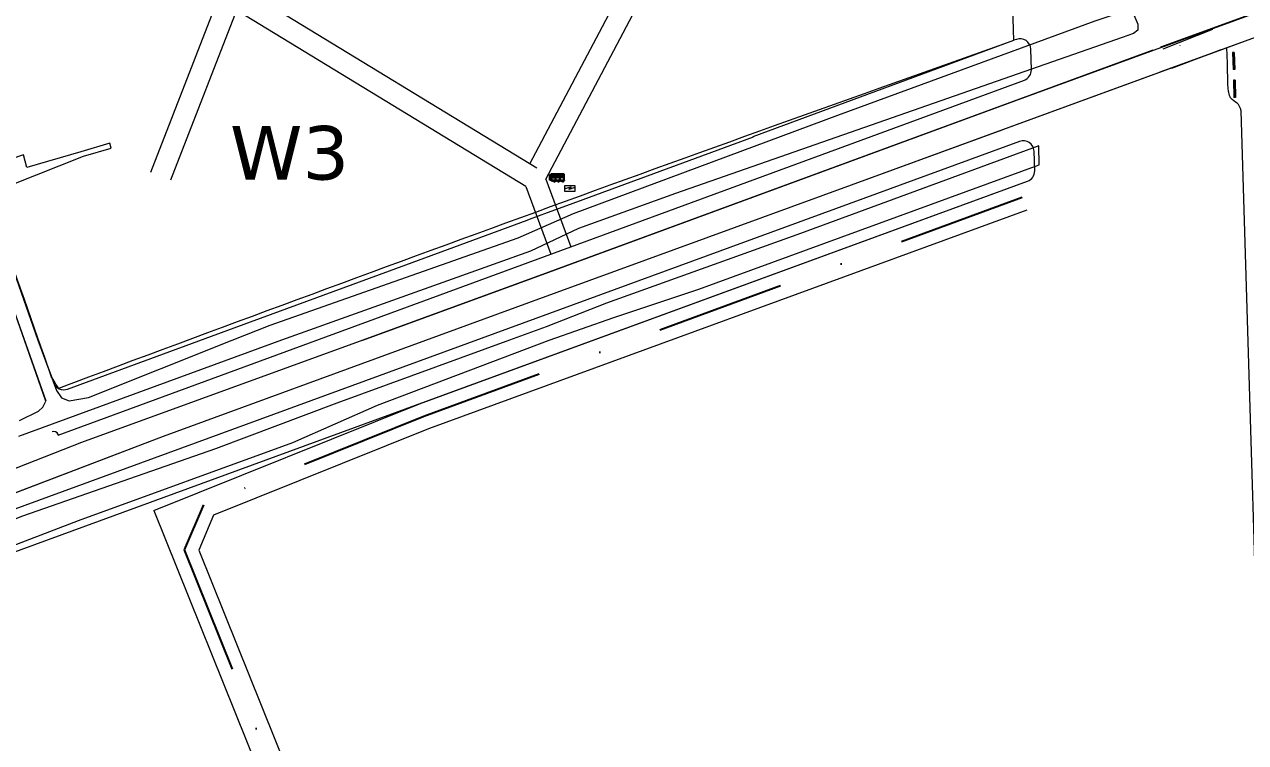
# Model space of a CAD drawing. Header units: millimetres. Extents: x 111563 to 112628, y 522776 to 523529.
# Drawn here: x 111691.7 to 111919.6, y 522924.8 to 523059 of the extents above; entities that cross this region are included whole.
import ezdxf
from ezdxf.enums import TextEntityAlignment as Align

# ---------------------------------------------------------------- set-up
doc = ezdxf.new("R2010")
doc.units = ezdxf.units.MM
doc.linetypes.add('DASHDOTX2', pattern=[48, 24, -11.95, 0.1, -11.95])
doc.layers.get('0').update_dxf_attribs({"true_color": 0xffffff})
for name, color, linetype, lineweight, true_color in [('aggregaten', 94, 'Continuous', 0, 0x00aa00), ('bouwweg', 1, 'Continuous', 0, 0xff0000), ('bouwweg as', 18, 'DASHDOTX2', 0, 0x000000), ('event roads', 1, 'Continuous', 0, 0xff0000), ('FIELD W - hull', 18, 'Continuous', 0, 0x000000), ('KOP -ACHTERGROND', 47, 'Continuous', 0, 0x7f6f3f), ('V00 kant verhard', 253, 'Continuous', 0, 0xadadad), ('W00 kant water', 5, 'Continuous', 0, 0x0000ff)]:
    doc.layers.add(name, color=color, linetype=linetype, lineweight=lineweight, true_color=true_color)
doc.styles.add('textstyle90', font='')
doc.styles.get('textstyle90').set_extended_font_data('DejaVu Sans Mono')

msp = doc.modelspace()

# ---------------------------------------------------------------- hatches: boundary and pattern name
at = {"layer": 'FIELD W - hull'}
h = msp.add_hatch(dxfattribs=at)
h.set_pattern_fill('AR-B816', color=256, scale=1000, style=0)
edge = h.paths.add_edge_path(flags=0)
edge.add_arc((112003.6636, 523380.94983), 235.05998, 234.8021657, 235.8021657)
edge.add_arc((119353.89098, 523392.19037), 7485.16917, 181.574430715, 182.574430715)
edge.add_arc((115511.43157, 512811.50529), 10870.30671, 109.536752836, 110.536752836)
edge.add_arc((111575.81362, 522917.07557), 142.82966, 31.1578188, 32.1578188)
edge.add_arc((105054.2858, 520670.64764), 7036.75004, 19.271552617, 20.271552617)
edge.add_arc((111519.4124, 523179.84015), 153.29693, 332.3374589, 333.3374589)
edge.add_arc((111569.39683, 523212.76772), 133.856, 310.5445696, 311.5445696)
edge.add_arc((107392.6406, 535182.77648), 12801.72952, 289.46308754, 290.46308754)
at = {"layer": 'V00 kant verhard'}
h = msp.add_hatch(dxfattribs=at)
h.set_pattern_fill('AR-B816', color=256, scale=1000, style=0)
h.paths.add_polyline_path([(111564.203, 522925.30589), (111574.237, 522928.922), (111648.81, 522956.323), (111653.578, 522958.075), (111684.833, 522969.56), (111717.594, 522982.053), (111766.589, 523000), (111785.827, 523007.047), (111846.019, 523029.033), (111919.554, 523055.885), (111997.758, 523084.682), (112000, 523085.506), (112129.266, 523132.794), (112163.89, 523145.73), (112169.973, 523147.57), (112251.939, 523177.832), (112293.341, 523192.061), (112307.349, 523196.147), (112317.532, 523198.736), (112336.925, 523203.058), (112357.313, 523206.06), (112385.093, 523208.894), (112413.799, 523210.118), (112455.44, 523211.317), (112511.08, 523213.456), (112512.483, 523213.32), (112524.16, 523214.324), (112556.377, 523215.145), (112570.656, 523215.792), (112577.663, 523215.481), (112580.338, 523214.259), (112591.553, 523214.606), (112592.911, 523215.711), (112594.349, 523216.402), (112625.981, 523217.424), (112625.88726, 523221.31514), (112620.612, 523221.262), (112615.762, 523221.152), (112595.972, 523220.702), (112591.747, 523220.606), (112590.414, 523221.04), (112581.209, 523220.583), (112578.298, 523220.438), (112576.894, 523219.868), (112527.434, 523217.889), (112492.556, 523216.869), (112480.869, 523216.813), (112446.92, 523215.407), (112393.223, 523213.707), (112376.531, 523212.526), (112359.956, 523210.937), (112340.586, 523208.094), (112321.174, 523203.621), (112302.967, 523198.996), (112286.647, 523194.219), (112241.57, 523178.283), (112173.721, 523153.676), (112000, 523089.86), (111951.473, 523072.153), (111876.487, 523044.72), (111789.528, 523012.681), (111754.789, 523000), (111702.329, 522980.85), (111685.165, 522974.131), (111677.263, 522971.287), (111672.44, 522969.551), (111652.829, 522962.492), (111643.615, 522959.175), (111586.591, 522937.857), (111576.77, 522934.264), (111564.203, 522929.66665), (111562.98567, 522929.20483)], flags=0)
at = {"layer": 'W00 kant water'}
h = msp.add_hatch(dxfattribs=at)
h.set_pattern_fill('AR-B816', color=256, scale=1000, style=0)
h.paths.add_polyline_path([(111674.35, 522979.07), (111690.748, 522984.989), (111694.282, 522986.695), (111695.117, 522987.462), (111695.637, 522988.57), (111691.691, 523000), (111683.536, 523023.034), (111683.576, 523023.877), (111684.251, 523024.491), (111684.898, 523024.539), (111685.64, 523024.22), (111694.187, 523000), (111697.647, 522990.612), (111698.605, 522989.236), (111699.997, 522988.631), (111703.605, 522989.278), (111730.46, 523000), (111737.498, 523002.809), (111783.806, 523019.107), (111794.137, 523023.621), (111843.447, 523042.043), (111891.4589, 523059.60986), (111896.71759, 523061.37687), (111897.75284, 523061.37687), (111898.67911, 523060.77751), (111899.44314, 523059.04583), (111899.47543, 523057.87151), (111898.66524, 523057.28029), (111896.5025, 523056.51862), (111813.183, 523027.367), (111795.042, 523020.829), (111786.077, 523016.613), (111739.642, 523000), (111690.55, 522981.999), (111675.019, 522975.735)], flags=0)
h = msp.add_hatch(dxfattribs=at)
h.set_pattern_fill('AR-B816', color=256, scale=1000, style=0)
h.paths.add_polyline_path([(111789.583, 523000), (111801.631, 523004.244), (111817.509, 523009.495), (111881.00773, 523032.76225), (111880.993, 523036.316), (111836.468, 523019.919), (111800.3, 523006.873), (111789.062, 523002.51), (111782.188, 523000), (111749.949, 522988.229), (111727.342, 522979.69), (111691.331, 522967.096), (111658.313, 522954.187), (111657.669, 522953.614), (111657.528, 522952.889), (111657.838, 522951.098), (111658.202, 522950.561), (111658.785, 522950.286), (111660.526, 522950.459), (111701.773, 522966.333), (111741.754, 522980.865), (111757.562, 522987.852)], flags=0)

# ---------------------------------------------------------------- linework, layer by layer
for p, q in [((111789.69145, 523030.92913), (111789.72207, 523030.95975)), ((111789.69145, 523029.87971), (111789.69145, 523030.92913)), ((111789.72207, 523030.95975), (111789.97738, 523030.95975)), ((111789.98145, 523030.62133), (111789.88421, 523030.62133)), ((111789.98145, 523030.17502), (111789.88421, 523030.17502)), ((111789.9183, 523030.65111), (111789.9183, 523030.59577)), ((111789.9183, 523030.20483), (111789.9183, 523030.14949)), ((111790.01714, 523031.02794), (111789.96638, 523031.02794)), ((111789.96638, 523031.02794), (111789.96638, 523029.79929)), ((111789.97466, 523031), (111790, 523031)), ((111789.97466, 523029.84426), (111789.97466, 523031)), ((111789.9763, 523030.98147), (111789.9763, 523031.02791)), ((111789.9763, 523031.02791), (111792.37821, 523031.02791)), ((111789.97738, 523030.95975), (111789.97738, 523029.84734)), ((111792.37821, 523030.98147), (111789.98608, 523030.98147)), ((111790, 523031), (111790, 523029.84426)), ((111792.33171, 523030.87701), (111790.00844, 523030.87701)), ((111790.01714, 523029.79929), (111790.01714, 523031.02794)), ((111790.19124, 523030.76739), (111790.19098, 523030.58046)), ((111790.19124, 523030.86669), (111790.58837, 523030.86669)), ((111790.19124, 523030.76531), (111790.19124, 523030.86669)), ((111790.58837, 523030.76531), (111790.19124, 523030.76531)), ((111790.58837, 523030.86669), (111790.58837, 523030.76531)), ((111790.58837, 523030.76523), (111790.58837, 523030.57724)), ((111790.76839, 523031), (111790.79374, 523031)), ((111790.76839, 523029.82002), (111790.76839, 523031)), ((111790.79374, 523031), (111790.79374, 523029.82002)), ((111790.96363, 523030.76739), (111790.96337, 523030.58046)), ((111790.96367, 523030.86669), (111791.36076, 523030.86669)), ((111790.96367, 523030.76531), (111790.96367, 523030.86669)), ((111791.36076, 523030.76531), (111790.96367, 523030.76531)), ((111791.36076, 523030.86669), (111791.36076, 523030.76531)), ((111791.36076, 523030.76523), (111791.36076, 523030.57724)), ((111791.56682, 523030.98407), (111791.59216, 523030.98846)), ((111791.56682, 523029.84426), (111791.56682, 523030.98407)), ((111791.59216, 523030.98846), (111791.59216, 523029.84741)), ((111791.76174, 523030.76739), (111791.76147, 523030.58046)), ((111791.76174, 523030.86669), (111792.15882, 523030.86669)), ((111791.76174, 523030.76531), (111791.76174, 523030.86669)), ((111792.15882, 523030.76531), (111791.76174, 523030.76531)), ((111792.15882, 523030.86669), (111792.15882, 523030.76531)), ((111792.15886, 523030.76523), (111792.15886, 523030.57724)), ((111792.37821, 523031.02794), (111792.33173, 523031.02794)), ((111792.33173, 523031.02794), (111792.33173, 523029.79929)), ((111792.37821, 523029.79929), (111792.37821, 523031.02794)), ((111792.37821, 523031.02791), (111792.37821, 523030.98147)), ((111789.72383, 523029.84734), (111789.69145, 523029.87971)), ((111789.97738, 523029.84734), (111789.72383, 523029.84734)), ((111790.03648, 523029.84573), (111789.96634, 523029.84573)), ((111789.96634, 523029.84573), (111789.96634, 523029.79921)), ((111789.96634, 523029.79921), (111789.96634, 523029.79921)), ((111789.96634, 523029.79921), (111790.03648, 523029.79921)), ((111789.96638, 523029.79929), (111790.01714, 523029.79929)), ((111789.96638, 523029.79929), (111789.96638, 523029.79929)), ((111790, 523029.84426), (111789.97466, 523029.84426)), ((111789.98399, 523029.84576), (111790.70906, 523029.57535)), ((111789.98952, 523029.79924), (111789.98996, 523029.84576)), ((111790.78582, 523029.79924), (111789.98952, 523029.79924)), ((111789.98952, 523029.79924), (111789.98952, 523029.79924)), ((111789.98996, 523029.84576), (111790.78524, 523029.84576)), ((111790.03648, 523029.79921), (111790.03648, 523029.84573)), ((111790.77667, 523029.84576), (111790.59501, 523029.55001)), ((111790.81839, 523029.84573), (111790.74821, 523029.84573)), ((111790.74821, 523029.84573), (111790.74821, 523029.79921)), ((111790.74821, 523029.79921), (111790.81839, 523029.79921)), ((111790.74821, 523029.79921), (111790.74821, 523029.79921)), ((111790.76165, 523029.84576), (111791.48672, 523029.57535)), ((111790.79374, 523029.82002), (111790.76839, 523029.82002)), ((111790.78352, 523029.84573), (111791.58202, 523029.84573)), ((111790.78352, 523029.79921), (111790.78352, 523029.84573)), ((111790.78352, 523029.84573), (111790.78352, 523029.84573)), ((111791.58202, 523029.79921), (111790.78352, 523029.79921)), ((111790.78421, 523029.84573), (111791.58268, 523029.84573)), ((111790.78421, 523029.79921), (111790.78421, 523029.84573)), ((111790.78421, 523029.84573), (111790.78421, 523029.84573)), ((111791.58268, 523029.79921), (111790.78421, 523029.79921)), ((111790.78524, 523029.84576), (111790.78582, 523029.79924)), ((111790.81839, 523029.79921), (111790.81839, 523029.84573)), ((111791.55433, 523029.84576), (111791.37267, 523029.55001)), ((111791.61542, 523029.84573), (111791.54532, 523029.84573)), ((111791.54532, 523029.84573), (111791.54532, 523029.79921)), ((111791.54532, 523029.79921), (111791.61542, 523029.79921)), ((111791.54532, 523029.79921), (111791.54532, 523029.79921)), ((111791.55854, 523029.84576), (111792.2836, 523029.57535)), ((111791.59216, 523029.84741), (111791.56682, 523029.84426)), ((111791.57081, 523029.84573), (111792.36931, 523029.84573)), ((111791.57081, 523029.79921), (111791.57081, 523029.84573)), ((111791.57081, 523029.84573), (111791.57081, 523029.84573)), ((111792.36931, 523029.79921), (111791.57081, 523029.79921)), ((111791.57154, 523029.84573), (111792.37, 523029.84573)), ((111791.57154, 523029.79921), (111791.57154, 523029.84573)), ((111791.57154, 523029.84573), (111791.57154, 523029.84573)), ((111792.37, 523029.79921), (111791.57154, 523029.79921)), ((111791.58202, 523029.84573), (111791.58202, 523029.79921)), ((111791.58268, 523029.84573), (111791.58268, 523029.79921)), ((111791.61542, 523029.79921), (111791.61542, 523029.84573)), ((111792.35118, 523029.84576), (111792.16955, 523029.55001)), ((111792.37378, 523029.84573), (111792.30368, 523029.84573)), ((111792.30368, 523029.84573), (111792.30368, 523029.79921)), ((111792.30368, 523029.79921), (111792.37378, 523029.79921)), ((111792.30368, 523029.79921), (111792.30368, 523029.79921)), ((111792.33173, 523029.79929), (111792.37821, 523029.79929)), ((111792.33173, 523029.79929), (111792.33173, 523029.79929)), ((111792.36931, 523029.84573), (111792.36931, 523029.79921)), ((111792.37, 523029.84573), (111792.37, 523029.79921)), ((111792.37378, 523029.79921), (111792.37378, 523029.84573))]:
    msp.add_line(p, q)
for centre, radius, start, end in [((111790.3912, 523030.58505), 0.20028, 181.3123977, 270.2111676), ((111790.39194, 523030.58042), 0.19565, 269.9996132, 0.0111113), ((111791.16357, 523030.58502), 0.20025, 181.3056629, 270.2179024), ((111791.16431, 523030.58045), 0.19567, 270.0064788, 0.0042457), ((111791.9617, 523030.58505), 0.20028, 181.3123977, 270.2111676), ((111791.96241, 523030.58045), 0.19567, 270.0064788, 0.0042457)]:
    msp.add_arc(centre, radius, start, end)
at = {"layer": 'aggregaten'}
for p, q in [((111794.45102, 523028.8186), (111792.45102, 523028.8186)), ((111792.45102, 523028.8186), (111792.45102, 523027.8186)), ((111792.45102, 523027.8186), (111794.45102, 523027.8186)), ((111794.45102, 523027.8186), (111794.45102, 523028.8186))]:
    msp.add_line(p, q, dxfattribs=at)
at = {"layer": 'aggregaten', "color": 2, "true_color": 0xffff00}
for points in [[(111792.65102, 523028.3186), (111793.65102, 523028.6186), (111793.55102, 523028.3186), (111794.35102, 523028.5186), (111793.35102, 523028.1186), (111793.45102, 523028.4186)], [(111793.45102, 523028.4186), (111792.65102, 523028.3186)]]:
    msp.add_lwpolyline(points, dxfattribs=at)
at = {"layer": 'bouwweg'}
for p, q in [((111878.72692, 523024.2853), (111767.08132, 522983.4092)), ((111767.08132, 522983.4092), (111726.96007, 522967.28024)), ((111715.81767, 522968.1872), (111715.81767, 522968.1872)), ((111715.81767, 522968.1872), (111715.81767, 522968.1872)), ((111715.81767, 522968.1872), (111780.90283, 522806.28596)), ((111726.96007, 522967.28024), (111724.18587, 522960.7761)), ((111724.18587, 522960.7761), (111786.33221, 522806.18526))]:
    msp.add_line(p, q, dxfattribs=at)
msp.add_lwpolyline([(111715.81767, 522968.1872), (111765.36229, 522988.1044), (111877.0079, 523028.9805)], dxfattribs=at)
at = {"layer": 'bouwweg as', "lineweight": -2}
for p, q in [((111877.86741, 523026.6329), (111766.1851, 522985.74336)), ((111766.1851, 522985.74336), (111725.06678, 522969.21358)), ((111725.06678, 522969.21358), (111721.48003, 522960.80442)), ((111721.48003, 522960.80442), (111783.61752, 522806.23561))]:
    msp.add_line(p, q, dxfattribs=at)
at = {"layer": 'event roads'}
for p, q in [((111785.96741, 523032.92499), (111849.3419, 523153.02152)), ((111788.98391, 523030.07056), (111852.87956, 523151.15471)), ((111746.27102, 523111.44732), (111715.17789, 523031.33694)), ((111750, 523110), (111718.90686, 523029.88962)), ((111787.31316, 523032.104), (111691.72202, 523090.42072)), ((111785.22996, 523028.68928), (111689.63883, 523087.00601)), ((111785.22996, 523028.68928), (111789.88104, 523016.04887)), ((111788.98391, 523030.07056), (111793.63498, 523017.43015))]:
    msp.add_line(p, q, dxfattribs=at)
at = {"layer": 'FIELD W - hull'}
msp.add_lwpolyline([(111868.17469, 523188.86664, 0.004363351), (111871.54764, 523186.53129, 0.004363351), (111876.27649, 523055.97772, 0.004363351), (111698.03944, 522990.97523, 0.004363351), (111696.7311, 522993.09711, 0.004363351), (111655.18709, 523108.67005, 0.004363351), (111656.4085, 523111.05048, 0.004363351), (111658.17046, 523112.58454, 0.004363351)], format="xyb", close=True, dxfattribs=at)
at = {"layer": 'KOP -ACHTERGROND'}
for p, q in [((111902.24604, 523054.15626), (111789.528, 523012.681)), ((111917.45073, 523053.73301), (111917.15081, 523053.72612)), ((111917.15081, 523053.72612), (111917.22437, 523050.52696)), ((111917.30077, 523053.72957), (111917.37433, 523050.53041)), ((111917.45073, 523053.73301), (111917.52429, 523050.53386)), ((111917.52429, 523050.53386), (111917.22437, 523050.52696)), ((111917.59217, 523048.53501), (111917.29225, 523048.52812)), ((111917.29225, 523048.52812), (111917.36581, 523045.32896)), ((111917.44221, 523048.53156), (111917.51577, 523045.33241)), ((111917.59217, 523048.53501), (111917.66573, 523045.33586)), ((111917.66573, 523045.33586), (111917.36581, 523045.32896)), ((111846.019, 523029.033), (111874.10479, 523039.28879)), ((111877.39408, 523037.10648), (111564.203, 522922.43918)), ((111880.19979, 523031.60951), (111880.08065, 523035.29305)), ((111677.51702, 522955.93992), (111878.88844, 523029.66677)), ((111785.827, 523007.047), (111846.019, 523029.033)), ((111789.528, 523012.681), (111754.789, 523000)), ((111766.589, 523000), (111785.827, 523007.047)), ((111754.789, 523000), (111702.329, 522980.85)), ((111717.594, 522982.053), (111766.589, 523000)), ((111684.833, 522969.56), (111717.594, 522982.053)), ((111702.329, 522980.85), (111685.165, 522974.131))]:
    msp.add_line(p, q, dxfattribs=at)
for points in [[(112036.14191, 523103.13664), (112000, 523089.86), (111951.473, 523072.153), (111903.66348, 523054.69358)], [(111903.6013, 523050.08966), (111903.6013, 523050.08966), (111919.554, 523055.885), (111933.00547, 523060.83822)], [(111909.53484, 523052.22641), (111919.554, 523055.885), (111933.00547, 523060.83822)], [(111904.19602, 523054.406), (111913.45664, 523058.06026)], [(111785.92136, 523022.5835), (111789.28492, 523023.82113), (111792.88334, 523025.14518), (111797.13418, 523026.70929), (111827.69785, 523037.95528), (111827.66283, 523038.04317), (111876.34022, 523056.00123)], [(111905.81525, 523050.77087), (111914.97742, 523054.30302)], [(111907.33754, 523055.05392), (111907.3421, 523055.06943)], [(111766.589, 523000), (111785.827, 523007.047), (111846.019, 523029.033), (111902.52191, 523049.66632)], [(111923.15041, 522896.97035), (111918.74128, 523042.85156)], [(111653.578, 522958.075), (111684.833, 522969.56), (111717.594, 522982.053), (111766.589, 523000)], [(111754.789, 523000), (111702.329, 522980.85), (111685.165, 522974.131), (111677.263, 522971.287)]]:
    msp.add_lwpolyline(points, dxfattribs=at)
for points in [[(111697.97812, 522982.23294), (111878.27992, 523048.5755, 0.323238314), (111879.58824, 523050.51712), (111879.46435, 523054.34748, 0.510600464), (111876.77978, 523056.16164), (111876.34022, 523056.00123)], [(111695.72412, 522988.60084), (111683.66698, 523022.66395, -0.097208529), (111683.55461, 523023.4261), (111683.576, 523023.877), (111684.251, 523024.491), (111684.898, 523024.539), (111684.83538, 523024.56592, -0.209360696), (111685.93146, 523023.39409), (111694.07975, 523000.30392)], [(111694.07975, 523000.30392), (111695.917, 522995.306), (111697.12102, 522992.03913, 0.414058107), (111699.68827, 522990.85379), (111704.43364, 522992.59986), (111730.79725, 523002.30043), (111762.81356, 523014.08092), (111785.50249, 523022.42938), (111785.92136, 523022.5835)], [(111697.97812, 522982.23294), (111697.93014, 522982.35869, 0.405690627), (111696.81153, 522982.87914)]]:
    msp.add_lwpolyline(points, format="xyb", dxfattribs=at)
for centre, start, end in [((111878.08169, 523035.2284), 1.8525157, 110.1089758), ((111878.20083, 523031.54485), 290.1088752, 1.8525157)]:
    msp.add_arc(centre, 2, start, end, dxfattribs=at)
msp.add_open_spline([(111918.74128, 523042.85156), (111918.59873, 523043.46571), (111918.13273, 523044.40247), (111916.56952, 523044.90343), (111916.20774, 523047.5393), (111916.23725, 523050.61957), (111916.12169, 523053.34951), (111916.06709, 523054.63914)], degree=3, dxfattribs=at)
at = {"layer": 'V00 kant verhard', "linetype": 'Continuous', "lineweight": 0}
for points in [[(111754.789, 523000), (111789.528, 523012.681), (111876.487, 523044.72), (111951.473, 523072.153), (112000, 523089.86)], [(111766.589, 523000), (111785.827, 523007.047), (111846.019, 523029.033), (111919.554, 523055.885), (111997.758, 523084.682), (112000, 523085.506)], [(111685.919, 523027.589), (111686.347, 523026.26), (111689.839, 523027.193), (111689.379, 523029.06), (111702.676, 523034.334), (111707.863, 523035.873), (111707.61, 523036.817), (111702.219, 523035.189), (111692.138, 523032.234), (111691.468, 523034.621), (111689.099, 523033.789), (111687.854, 523032.694), (111684.642, 523031.633), (111685.343, 523029.599)], [(111653.578, 522958.075), (111684.833, 522969.56), (111717.594, 522982.053), (111766.589, 523000)], [(111754.789, 523000), (111702.329, 522980.85), (111685.165, 522974.131), (111677.263, 522971.287)]]:
    msp.add_lwpolyline(points, dxfattribs=at)
at = {"layer": 'W00 kant water', "linetype": 'Continuous', "lineweight": 0}
for points in [[(111685.64, 523024.22), (111694.187, 523000), (111697.647, 522990.612), (111698.605, 522989.236), (111699.997, 522988.631), (111703.605, 522989.278), (111730.46, 523000), (111737.498, 523002.809), (111783.806, 523019.107), (111794.137, 523023.621), (111843.447, 523042.043), (111891.4589, 523059.60986), (111896.71759, 523061.37687), (111897.75284, 523061.37687), (111898.67911, 523060.77751), (111899.44314, 523059.04583), (111899.47543, 523057.87151), (111898.66524, 523057.28029), (111896.5025, 523056.51862), (111813.183, 523027.367), (111795.042, 523020.829), (111786.077, 523016.613), (111739.642, 523000), (111690.55, 522981.999)], [(111789.583, 523000), (111801.631, 523004.244), (111817.509, 523009.495), (111881.00773, 523032.76225), (111880.993, 523036.316), (111836.468, 523019.919), (111800.3, 523006.873), (111789.062, 523002.51), (111782.188, 523000), (111749.949, 522988.229), (111727.342, 522979.69), (111691.331, 522967.096), (111658.313, 522954.187), (111657.669, 522953.614), (111657.528, 522952.889), (111657.838, 522951.098), (111658.202, 522950.561), (111658.785, 522950.286), (111660.526, 522950.459), (111701.773, 522966.333), (111741.754, 522980.865), (111757.562, 522987.852), (111789.583, 523000)], [(111690.748, 522984.989), (111694.282, 522986.695), (111695.117, 522987.462), (111695.637, 522988.57), (111691.691, 523000), (111683.536, 523023.034)]]:
    msp.add_lwpolyline(points, dxfattribs=at)

# ---------------------------------------------------------------- texts
at = {"layer": 'FIELD W - hull', "style": 'textstyle90'}
msp.add_text('W3', height=10, dxfattribs=at).set_placement((111730, 523040), align=Align.TOP_LEFT)

doc.saveas('drawing.dxf')
